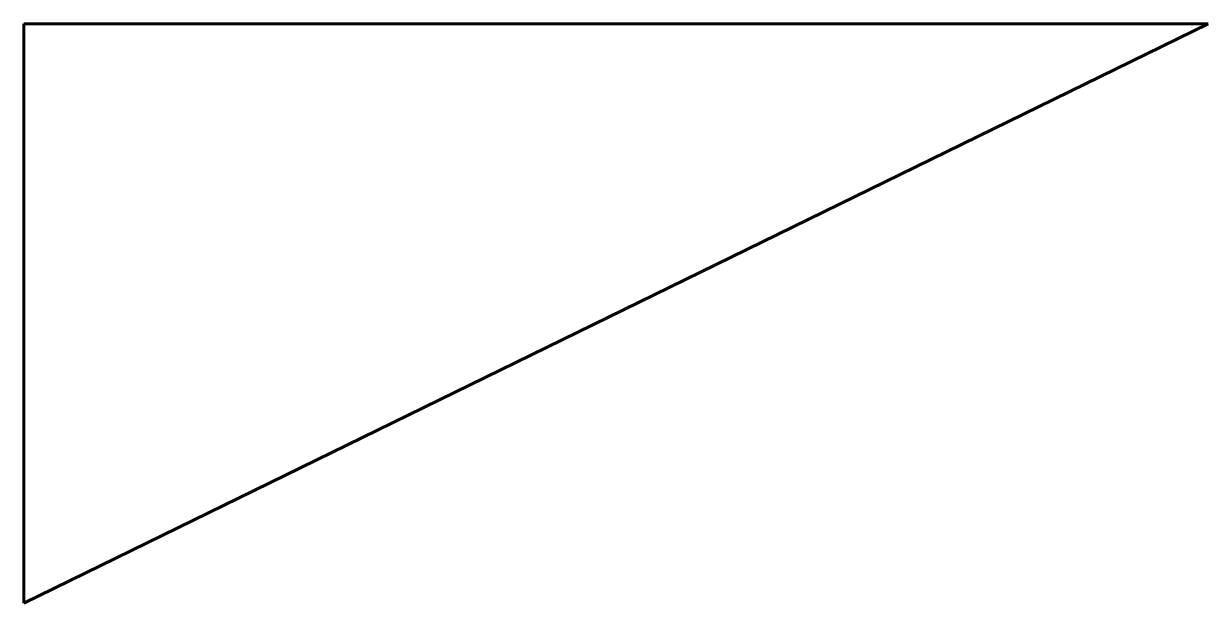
# Model space of a CAD drawing. Header units: millimetres. Extents: x -134.2 to -89.2, y -1.7 to 20.3.
import ezdxf

# ---------------------------------------------------------------- set-up
doc = ezdxf.new("R2010")
doc.units = ezdxf.units.MM
doc.linetypes.add('K5LT_BASIC', pattern=[0])
doc.layers.add('Системный слой', color=7, linetype='Continuous')

msp = doc.modelspace()

# ---------------------------------------------------------------- linework, layer by layer
at = {"layer": 'Системный слой', "color": 5, "linetype": 'K5LT_BASIC', "lineweight": 60, "true_color": 0x0000ff}
for p, q in [((-134.212, -1.691), (-89.212, 20.309)), ((-134.212, 20.309), (-134.212, -1.691)), ((-134.212, 20.309), (-89.212, 20.309))]:
    msp.add_line(p, q, dxfattribs=at)

doc.saveas('drawing.dxf')
